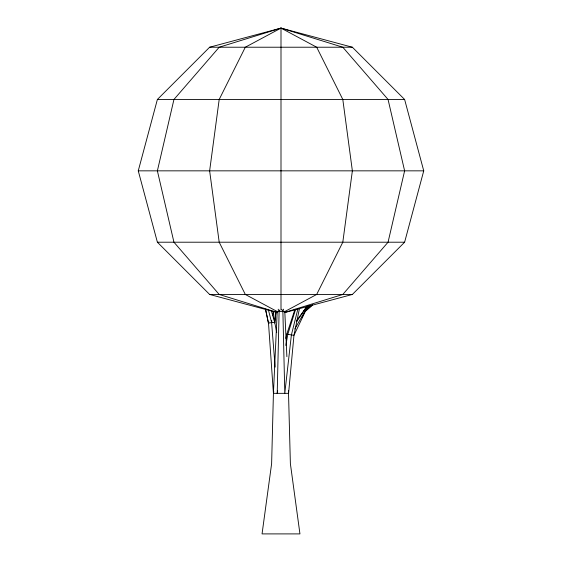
<?xml version="1.0" encoding="UTF-8"?>
<svg xmlns="http://www.w3.org/2000/svg" width="562" height="562" viewBox="0 0 562 562"><rect width="100%" height="100%" fill="white"/><g stroke="black" fill="none" stroke-linecap="round" stroke-linejoin="round"><path stroke-width="0.84" d="M279.686 310.041L279.103 311.671L277.214 393.337L277.67 390.773M286.887 356.68L284.786 311.299L282.89 311.671L277.214 311.306L273.42 393.337L271.622 463.65L262.054 533.9L299.946 533.9L290.378 463.65L288.454 390.716M273.308 311.229L274.741 322.869L275.907 312.584M274.741 322.869L276.005 311.222M271.86 320.832L271.601 322.539L275.134 367.112M272.633 315.703L273.287 311.432M285.812 345.447L287.807 334.334L295.591 309.311M268.854 321.935L268.538 323.656L265.454 309.065M299.49 308.39L293.961 335.317L288.58 393.337L273.42 393.337L268.51 323.178L265.643 309.655M273.42 393.337L273.806 391.644M285.833 338.394L286.789 334.165L295.001 309.184M297.888 308.924L291.397 334.903L284.786 393.337L282.89 311.671L283.627 309.177M277.642 312.683L209.633 294.453L157.381 242.208L138.259 170.841L157.381 99.467L209.633 47.222L281 28.1L352.367 47.222L404.619 99.467L423.741 170.841L404.619 242.208L352.367 294.453L284.358 312.683M302.061 317.214L304.049 313.315M306.824 308.545L307.983 306.304M312.746 304.674L304.843 311.755L305.672 310.231M307.33 307.189L308.159 305.672M305.805 309.739L307.828 306.114M294.797 328.974L304.997 311.193L311.966 305.054M306.557 307.238L303.88 311.411L303.606 311.074L306.557 306.768M296.659 321.52L306.824 306.627M296.469 320.867L303.606 311.074L310.238 305.749M304.843 311.755L312.521 304.787M307.793 308.145L310.407 305.96M303.606 311.074L310.758 305.405M284.344 312.542L342.806 294.453L388.054 242.208L404.619 170.841L388.054 99.467L342.806 47.222L281 28.1L245.313 47.222L219.194 99.467L209.633 170.841L219.194 242.208L245.313 294.453L277.207 311.545M284.793 311.545L316.687 294.453L342.806 242.208L352.367 170.841L342.806 99.467L316.687 47.222L281 28.1L219.194 47.222L173.946 99.467L157.381 170.841L173.946 242.208L219.194 294.453L277.656 312.542M276.722 332.641L274.713 322.384L271.601 322.539L268.51 323.178L268.538 323.656L268.46 321.914M209.633 47.222L352.367 47.222M157.381 99.467L404.619 99.467M138.259 170.841L423.741 170.841M157.381 242.208L404.619 242.208M209.633 294.453L352.367 294.453M286.789 334.165L293.961 335.317L305.271 311.531L304.035 310.849M281.85 309.283L282.89 311.671M278.197 309.205L279.103 311.671M271.362 310.8L274.713 322.384M268.425 309.957L271.601 322.539L271.453 320.79M281 28.1L281 310.105"/></g></svg>
